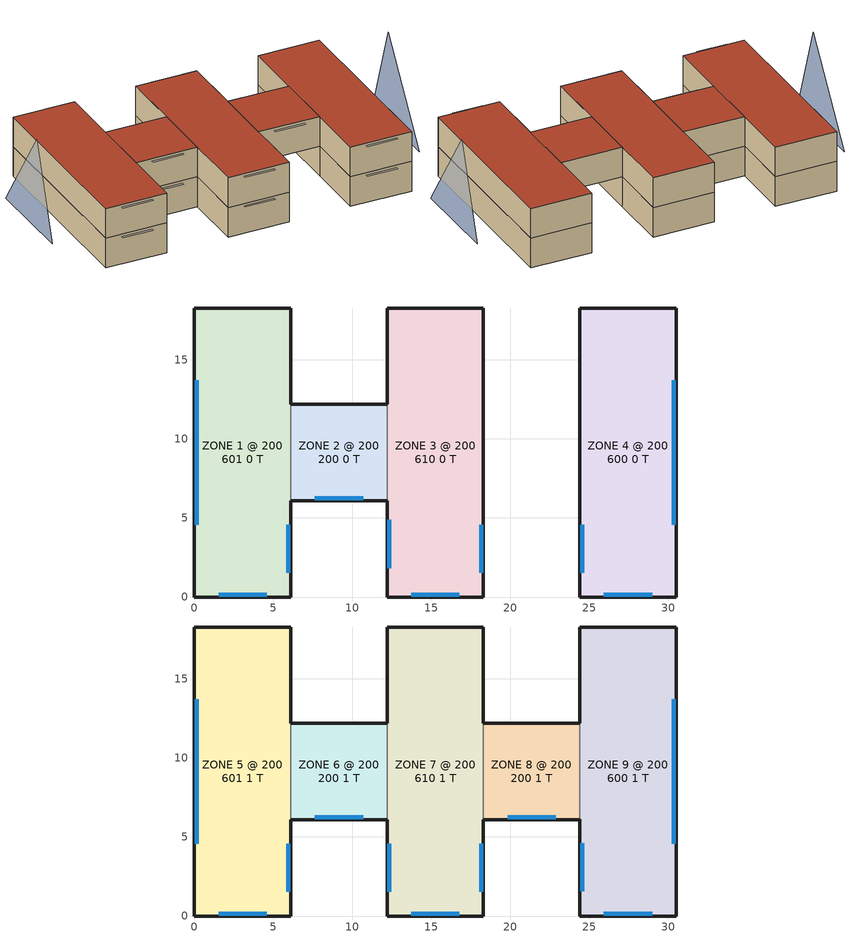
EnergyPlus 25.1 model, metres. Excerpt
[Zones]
ZONE 1 @ 200 601 0 T
 floor ground (SLAB FLOOR): 6.1,0 0,0 0,18.29 6.1,18.29 z0
 wall outside (EXTERIOR): 6.1,12.19 6.1,18.29 0,18.29 0,0 6.1,0 6.1,6.1 z0:3.05
 wall to ZONE 2 @ 200 200 0 T (INTERIOR): 6.1,6.1 6.1,12.19 z0:3.05
 window (SINGLE PANE HW WINDOW): 1.52,0.15 4.57,0.15 / 5.94,1.52 5.94,4.57 / 0.15,13.72 0.15,4.57 z0.3:2.74
ZONE 2 @ 200 200 0 T
 floor ground (SLAB FLOOR): 12.19,6.1 6.1,6.1 6.1,12.19 12.19,12.19 z0
 wall outside (EXTERIOR): 6.1,6.1 12.19,6.1 / 12.19,12.19 6.1,12.19 z0:3.05
 wall to ZONE 3 @ 200 610 0 T (INTERIOR): 12.19,6.1 12.19,12.19 z0:3.05
 window (SINGLE PANE HW WINDOW): 7.62,6.25 10.67,6.25 z0.3:2.74
ZONE 3 @ 200 610 0 T
 floor ground (SLAB FLOOR): 18.29,0 12.19,0 12.19,18.29 18.29,18.29 z0
 wall outside (EXTERIOR): 12.19,6.1 12.19,0 18.29,0 18.29,6.1 18.29,12.19 18.29,18.29 12.19,18.29 12.19,12.19 z0:3.05
 window (SINGLE PANE HW WINDOW): 13.72,0.15 16.76,0.15 / 18.14,1.52 18.14,4.57 / 12.34,4.88 12.34,1.83 z0.3:2.74
ZONE 4 @ 200 600 0 T
 floor ground (SLAB FLOOR): 30.48,0 24.38,0 24.38,18.29 30.48,18.29 z0
 wall outside (EXTERIOR): 24.38,0 30.48,0 30.48,18.29 24.38,18.29 24.38,12.19 24.38,6.1 24.38,0 z0:3.05
 window (SINGLE PANE HW WINDOW): 25.91,0.15 28.96,0.15 / 30.33,4.57 30.33,13.72 / 24.54,4.57 24.54,1.52 z0.3:2.74
ZONE 5 @ 200 601 1 T
 floor to ZONE 1 @ 200 601 0 T (FLOOR): 6.1,0 0,0 0,18.29 6.1,18.29 z3.05
 wall outside (EXTERIOR): 6.1,12.19 6.1,18.29 0,18.29 0,0 6.1,0 6.1,6.1 z3.05:6.1
 wall to ZONE 6 @ 200 200 1 T (INTERIOR): 6.1,6.1 6.1,12.19 z3.05:6.1
 window (SINGLE PANE HW WINDOW): 1.52,0.15 4.57,0.15 / 5.94,1.52 5.94,4.57 / 0.15,13.72 0.15,4.57 z3.35:5.79
 roof outside (ROOF31): 0,18.29 0,0 6.1,0 6.1,18.29 z6.1
ZONE 6 @ 200 200 1 T
 floor to ZONE 2 @ 200 200 0 T (FLOOR): 12.19,6.1 6.1,6.1 6.1,12.19 12.19,12.19 z3.05
 wall outside (EXTERIOR): 6.1,6.1 12.19,6.1 / 12.19,12.19 6.1,12.19 z3.05:6.1
 wall to ZONE 7 @ 200 610 1 T (INTERIOR): 12.19,6.1 12.19,12.19 z3.05:6.1
 window (SINGLE PANE HW WINDOW): 7.62,6.25 10.67,6.25 z3.35:5.79
 roof outside (ROOF31): 6.1,12.19 6.1,6.1 12.19,6.1 12.19,12.19 z6.1
ZONE 7 @ 200 610 1 T
 floor to ZONE 3 @ 200 610 0 T (FLOOR): 18.29,0 12.19,0 12.19,18.29 18.29,18.29 z3.05
 wall outside (EXTERIOR): 18.29,12.19 18.29,18.29 12.19,18.29 12.19,12.19 / 12.19,6.1 12.19,0 18.29,0 18.29,6.1 z3.05:6.1
 wall to ZONE 8 @ 200 200 1 T (INTERIOR): 18.29,6.1 18.29,12.19 z3.05:6.1
 window (SINGLE PANE HW WINDOW): 13.72,0.15 16.76,0.15 / 18.14,1.52 18.14,4.57 / 12.34,4.57 12.34,1.52 z3.35:5.79
 roof outside (ROOF31): 12.19,18.29 12.19,0 18.29,0 18.29,18.29 z6.1
ZONE 8 @ 200 200 1 T
 floor outside (FLOOR32): 24.38,6.1 18.29,6.1 18.29,12.19 24.38,12.19 z3.05
 wall outside (EXTERIOR): 18.29,6.1 24.38,6.1 / 24.38,12.19 18.29,12.19 z3.05:6.1
 wall to ZONE 9 @ 200 600 1 T (INTERIOR): 24.38,6.1 24.38,12.19 z3.05:6.1
 window (SINGLE PANE HW WINDOW): 19.81,6.25 22.86,6.25 z3.35:5.79
 roof outside (ROOF31): 18.29,12.19 18.29,6.1 24.38,6.1 24.38,12.19 z6.1
ZONE 9 @ 200 600 1 T
 floor to ZONE 4 @ 200 600 0 T (FLOOR): 30.48,0 24.38,0 24.38,18.29 30.48,18.29 z3.05
 wall outside (EXTERIOR): 24.38,6.13 24.38,0 30.48,0 30.48,18.29 24.38,18.29 24.38,12.19 z3.05:6.1
 window (SINGLE PANE HW WINDOW): 25.91,0.15 28.96,0.15 / 30.33,4.57 30.33,13.72 / 24.54,4.6 24.54,1.55 z3.35:5.79
 roof outside (ROOF31): 24.38,18.29 24.38,0 30.48,0 30.48,18.29 z6.1
shading: 33.53,10.67,10.06 33.53,13.72,0.91 33.53,4.57,0.91; -3.05,7.62,10.06 -3.05,4.57,0.91 -3.05,13.72,0.91; 1.52,-0.3 1.52,0 4.57,0 4.57,-0.3 z2.87; 7.62,5.79 7.62,6.1 10.67,6.1 10.67,5.79 z2.87; 13.72,-0.3 13.72,0 16.76,0 16.76,-0.3 z2.87; 25.91,-0.3 25.91,0 28.96,0 28.96,-0.3 z2.87; 1.52,-0.3 1.52,0 4.57,0 4.57,-0.3 z5.91; 7.62,5.79 7.62,6.1 10.67,6.1 10.67,5.79 z5.91; 13.72,-0.3 13.72,0 16.76,0 16.76,-0.3 z5.91; 19.81,5.79 19.81,6.1 22.86,6.1 22.86,5.79 z5.88; 25.91,-0.3 25.91,0 28.96,0 28.96,-0.3 z5.91
[Building]
BUILDING WITH MANY SHADING EFFECTS: Loads convergence tolerance value=0.04; Maximum number of warmup days=25; Minimum number of warmup days=6; North axis=0; Solar distribution=FullInteriorAndExterior; Temperature convergence tolerance value=0.4; Terrain=Suburbs
[Site:GroundTemperature:BuildingSurface]
19.97, 19.99, 20.03, 20.03, 19.88, 19.7, 19.61, 20.05, 19.99, 19.98, 20.08, 20.05
[Site:Location]
PHOENIX_AZ_USA_WMO_722780: Elevation=339; Latitude=33.42; Longitude=-112.02; Time zone=-7
[SizingPeriod:DesignDay] Barometric pressure=97318; Day of month=21; Daylight saving time indicator=No; Humidity condition type=WetBulb; Rain indicator=No; Sky clearness=1; Snow indicator=No; Solar model indicator=ASHRAEClearSky
Name | Daily dry bulb temperature range | Day type | Maximum dry bulb temperature | Month | Wetbulb or dewpoint at maximum dry bulb | Wind direction | Wind speed
PHOENIX Ann Clg .4% Condns DB=>MWB | 12.3 | SummerDesignDay | 43.4 | 7 | 21.1 | 270 | 4.1
PHOENIX Ann Htg 99.6% Condns DB with Sun | 0 | WinterDesignDay | 2.9 | 12 | 2.9 | 120 | 2
[Construction]
EXTERIOR: A2 - 4 IN DENSE FACE BRICK, B3 - 2 IN INSULATION, C2 - 4 IN LW CONCRETE BLOCK, E1 - 3 / 4 IN PLASTER OR GYP BOARD
FLOOR: E5 - ACOUSTIC TILE, E4 - CEILING AIRSPACE, C5 - 4 IN HW CONCRETE
FLOOR32: C5 - 4 IN HW CONCRETE
INTERIOR: C7 - 8 IN LW CONCRETE BLOCK
ROOF31: E2 - 1 / 2 IN SLAG OR STONE, E3 - 3 / 8 IN FELT AND MEMBRANE, B6 - 2 IN DENSE INSULATION, C12 - 2 IN HW CONCRETE
SINGLE PANE HW WINDOW: GLASS - CLEAR PLATE 1 / 4 IN
SLAB FLOOR: CONCRETE - SAND AND GRAVEL 4 IN
[Material] Thermal absorptance=0.9
Name | Conductivity | Density | Roughness | Solar absorptance | Specific heat | Thickness | Visible absorptance
A2 - 4 IN DENSE FACE BRICK | 1.245296 | 2082.4 | Rough | 0.93 | 920.48 | 0.101498 | 0.93
B3 - 2 IN INSULATION | 0.0432394 | 32.03693 | VeryRough | 0.5 | 836.8 | 0.0509016 | 0.5
B6 - 2 IN DENSE INSULATION | 0.0432394 | 91.30524 | VeryRough | 0.5 | 836.8 | 0.0509016 | 0.5
C2 - 4 IN LW CONCRETE BLOCK | 0.380507 | 608.7016 | MediumRough | 0.65 | 836.8 | 0.101498 | 0.65
C5 - 4 IN HW CONCRETE | 1.729577 | 2242.585 | MediumRough | 0.65 | 836.8 | 0.101498 | 0.65
C7 - 8 IN LW CONCRETE BLOCK | 0.570761 | 608.7016 | Rough | 0.65 | 836.8 | 0.203302 | 0.65
C12 - 2 IN HW CONCRETE | 1.729577 | 2242.585 | MediumRough | 0.65 | 836.8 | 0.0509016 | 0.65
CONCRETE - SAND AND GRAVEL 4 IN | 1.729577 | 2242.585 | MediumRough | 0.6 | 836.8 | 0.101498 | 0.6
E1 - 3 / 4 IN PLASTER OR GYP BOARD | 0.726422 | 1601.846 | Smooth | 0.92 | 836.8 | 0.01905 | 0.92
E2 - 1 / 2 IN SLAG OR STONE | 1.435549 | 881.0155 | Rough | 0.55 | 1673.6 | 0.0127102 | 0.55
E3 - 3 / 8 IN FELT AND MEMBRANE | 0.190253 | 1121.292 | Rough | 0.75 | 1673.6 | 0.00954024 | 0.75
E5 - ACOUSTIC TILE | 0.0605352 | 480.5539 | MediumSmooth | 0.32 | 836.8 | 0.01905 | 0.32
[Material:AirGap]
E4 - CEILING AIRSPACE: Thermal resistance=0.176228
[WindowMaterial:Glazing]
GLASS - CLEAR PLATE 1 / 4 IN: Back side infrared hemispherical emissivity=0.84; Back side solar reflectance at normal incidence=0.071; Back side visible reflectance at normal incidence=0.08; Conductivity=0.9; Front side infrared hemispherical emissivity=0.84; Front side solar reflectance at normal incidence=0.071; Front side visible reflectance at normal incidence=0.08; Infrared transmittance at normal incidence=0; Optical data type=SpectralAverage; Solar transmittance at normal incidence=0.775; Thickness=0.006; Visible transmittance at normal incidence=0.881
[SurfaceProperty:LocalEnvironment]
Name | Exterior surface | Sunlit fraction schedule
LocEnv:EAST SIDE TREE | EAST SIDE TREE | ExtShadingSch:EAST SIDE TREE
LocEnv:WEST SIDE TREE | WEST SIDE TREE | ExtShadingSch:WEST SIDE TREE
LocEnv:ZN001:FLR001 | ZN001:FLR001 | ExtShadingSch:ZN001:FLR001
LocEnv:ZN001:ROOF001 | ZN001:ROOF001 | ExtShadingSch:ZN001:ROOF001
LocEnv:ZN001:WALL001 | ZN001:WALL001 | ExtShadingSch:ZN001:WALL001
LocEnv:ZN001:WALL001:SHADE001 | ZN001:WALL001:SHADE001 | ExtShadingSch:ZN001:WALL001:SHADE001
LocEnv:ZN001:WALL001:WIN001 | ZN001:WALL001:WIN001 | ExtShadingSch:ZN001:WALL001:WIN001
LocEnv:ZN001:WALL002 | ZN001:WALL002 | ExtShadingSch:ZN001:WALL002
LocEnv:ZN001:WALL002:WIN001 | ZN001:WALL002:WIN001 | ExtShadingSch:ZN001:WALL002:WIN001
LocEnv:ZN001:WALL003 | ZN001:WALL003 | ExtShadingSch:ZN001:WALL003
LocEnv:ZN001:WALL004 | ZN001:WALL004 | ExtShadingSch:ZN001:WALL004
LocEnv:ZN001:WALL005 | ZN001:WALL005 | ExtShadingSch:ZN001:WALL005
LocEnv:ZN001:WALL005:WIN001 | ZN001:WALL005:WIN001 | ExtShadingSch:ZN001:WALL005:WIN001
LocEnv:ZN001:WALL006 | ZN001:WALL006 | ExtShadingSch:ZN001:WALL006
LocEnv:ZN002:FLR001 | ZN002:FLR001 | ExtShadingSch:ZN002:FLR001
LocEnv:ZN002:ROOF001 | ZN002:ROOF001 | ExtShadingSch:ZN002:ROOF001
LocEnv:ZN002:WALL001 | ZN002:WALL001 | ExtShadingSch:ZN002:WALL001
LocEnv:ZN002:WALL001:SHADE001 | ZN002:WALL001:SHADE001 | ExtShadingSch:ZN002:WALL001:SHADE001
LocEnv:ZN002:WALL001:WIN001 | ZN002:WALL001:WIN001 | ExtShadingSch:ZN002:WALL001:WIN001
LocEnv:ZN002:WALL002 | ZN002:WALL002 | ExtShadingSch:ZN002:WALL002
LocEnv:ZN002:WALL003 | ZN002:WALL003 | ExtShadingSch:ZN002:WALL003
LocEnv:ZN002:WALL004 | ZN002:WALL004 | ExtShadingSch:ZN002:WALL004
LocEnv:ZN003:FLR001 | ZN003:FLR001 | ExtShadingSch:ZN003:FLR001
LocEnv:ZN003:ROOF001 | ZN003:ROOF001 | ExtShadingSch:ZN003:ROOF001
LocEnv:ZN003:WALL001 | ZN003:WALL001 | ExtShadingSch:ZN003:WALL001
LocEnv:ZN003:WALL001:SHADE001 | ZN003:WALL001:SHADE001 | ExtShadingSch:ZN003:WALL001:SHADE001
LocEnv:ZN003:WALL001:WIN001 | ZN003:WALL001:WIN001 | ExtShadingSch:ZN003:WALL001:WIN001
LocEnv:ZN003:WALL002 | ZN003:WALL002 | ExtShadingSch:ZN003:WALL002
LocEnv:ZN003:WALL002:WIN001 | ZN003:WALL002:WIN001 | ExtShadingSch:ZN003:WALL002:WIN001
LocEnv:ZN003:WALL003 | ZN003:WALL003 | ExtShadingSch:ZN003:WALL003
LocEnv:ZN003:WALL004 | ZN003:WALL004 | ExtShadingSch:ZN003:WALL004
LocEnv:ZN003:WALL005 | ZN003:WALL005 | ExtShadingSch:ZN003:WALL005
LocEnv:ZN003:WALL006 | ZN003:WALL006 | ExtShadingSch:ZN003:WALL006
LocEnv:ZN003:WALL007 | ZN003:WALL007 | ExtShadingSch:ZN003:WALL007
LocEnv:ZN003:WALL007:WIN001 | ZN003:WALL007:WIN001 | ExtShadingSch:ZN003:WALL007:WIN001
LocEnv:ZN003:WALL008 | ZN003:WALL008 | ExtShadingSch:ZN003:WALL008
LocEnv:ZN004:FLR001 | ZN004:FLR001 | ExtShadingSch:ZN004:FLR001
LocEnv:ZN004:ROOF001 | ZN004:ROOF001 | ExtShadingSch:ZN004:ROOF001
LocEnv:ZN004:WALL001 | ZN004:WALL001 | ExtShadingSch:ZN004:WALL001
LocEnv:ZN004:WALL001:SHADE001 | ZN004:WALL001:SHADE001 | ExtShadingSch:ZN004:WALL001:SHADE001
LocEnv:ZN004:WALL001:WIN001 | ZN004:WALL001:WIN001 | ExtShadingSch:ZN004:WALL001:WIN001
LocEnv:ZN004:WALL002 | ZN004:WALL002 | ExtShadingSch:ZN004:WALL002
LocEnv:ZN004:WALL002:WIN001 | ZN004:WALL002:WIN001 | ExtShadingSch:ZN004:WALL002:WIN001
LocEnv:ZN004:WALL003 | ZN004:WALL003 | ExtShadingSch:ZN004:WALL003
LocEnv:ZN004:WALL004 | ZN004:WALL004 | ExtShadingSch:ZN004:WALL004
LocEnv:ZN004:WALL005 | ZN004:WALL005 | ExtShadingSch:ZN004:WALL005
LocEnv:ZN004:WALL006 | ZN004:WALL006 | ExtShadingSch:ZN004:WALL006
LocEnv:ZN004:WALL006:WIN001 | ZN004:WALL006:WIN001 | ExtShadingSch:ZN004:WALL006:WIN001
LocEnv:ZN005:FLR001 | ZN005:FLR001 | ExtShadingSch:ZN005:FLR001
LocEnv:ZN005:ROOF001 | ZN005:ROOF001 | ExtShadingSch:ZN005:ROOF001
LocEnv:ZN005:WALL001 | ZN005:WALL001 | ExtShadingSch:ZN005:WALL001
LocEnv:ZN005:WALL001:SHADE001 | ZN005:WALL001:SHADE001 | ExtShadingSch:ZN005:WALL001:SHADE001
LocEnv:ZN005:WALL001:WIN001 | ZN005:WALL001:WIN001 | ExtShadingSch:ZN005:WALL001:WIN001
LocEnv:ZN005:WALL002 | ZN005:WALL002 | ExtShadingSch:ZN005:WALL002
LocEnv:ZN005:WALL002:WIN001 | ZN005:WALL002:WIN001 | ExtShadingSch:ZN005:WALL002:WIN001
LocEnv:ZN005:WALL003 | ZN005:WALL003 | ExtShadingSch:ZN005:WALL003
LocEnv:ZN005:WALL004 | ZN005:WALL004 | ExtShadingSch:ZN005:WALL004
LocEnv:ZN005:WALL005 | ZN005:WALL005 | ExtShadingSch:ZN005:WALL005
LocEnv:ZN005:WALL005:WIN001 | ZN005:WALL005:WIN001 | ExtShadingSch:ZN005:WALL005:WIN001
LocEnv:ZN005:WALL006 | ZN005:WALL006 | ExtShadingSch:ZN005:WALL006
LocEnv:ZN006:FLR001 | ZN006:FLR001 | ExtShadingSch:ZN006:FLR001
LocEnv:ZN006:ROOF001 | ZN006:ROOF001 | ExtShadingSch:ZN006:ROOF001
LocEnv:ZN006:WALL001 | ZN006:WALL001 | ExtShadingSch:ZN006:WALL001
LocEnv:ZN006:WALL001:SHADE001 | ZN006:WALL001:SHADE001 | ExtShadingSch:ZN006:WALL001:SHADE001
LocEnv:ZN006:WALL001:WIN001 | ZN006:WALL001:WIN001 | ExtShadingSch:ZN006:WALL001:WIN001
LocEnv:ZN006:WALL002 | ZN006:WALL002 | ExtShadingSch:ZN006:WALL002
LocEnv:ZN006:WALL003 | ZN006:WALL003 | ExtShadingSch:ZN006:WALL003
LocEnv:ZN006:WALL004 | ZN006:WALL004 | ExtShadingSch:ZN006:WALL004
LocEnv:ZN007:FLR001 | ZN007:FLR001 | ExtShadingSch:ZN007:FLR001
LocEnv:ZN007:ROOF001 | ZN007:ROOF001 | ExtShadingSch:ZN007:ROOF001
LocEnv:ZN007:WALL001 | ZN007:WALL001 | ExtShadingSch:ZN007:WALL001
LocEnv:ZN007:WALL001:SHADE001 | ZN007:WALL001:SHADE001 | ExtShadingSch:ZN007:WALL001:SHADE001
LocEnv:ZN007:WALL001:WIN001 | ZN007:WALL001:WIN001 | ExtShadingSch:ZN007:WALL001:WIN001
LocEnv:ZN007:WALL002 | ZN007:WALL002 | ExtShadingSch:ZN007:WALL002
LocEnv:ZN007:WALL002:WIN001 | ZN007:WALL002:WIN001 | ExtShadingSch:ZN007:WALL002:WIN001
LocEnv:ZN007:WALL003 | ZN007:WALL003 | ExtShadingSch:ZN007:WALL003
LocEnv:ZN007:WALL004 | ZN007:WALL004 | ExtShadingSch:ZN007:WALL004
LocEnv:ZN007:WALL005 | ZN007:WALL005 | ExtShadingSch:ZN007:WALL005
LocEnv:ZN007:WALL006 | ZN007:WALL006 | ExtShadingSch:ZN007:WALL006
LocEnv:ZN007:WALL006:WIN001 | ZN007:WALL006:WIN001 | ExtShadingSch:ZN007:WALL006:WIN001
LocEnv:ZN007:WALL007 | ZN007:WALL007 | ExtShadingSch:ZN007:WALL007
LocEnv:ZN007:WALL008 | ZN007:WALL008 | ExtShadingSch:ZN007:WALL008
LocEnv:ZN008:FLR001 | ZN008:FLR001 | ExtShadingSch:ZN008:FLR001
LocEnv:ZN008:ROOF001 | ZN008:ROOF001 | ExtShadingSch:ZN008:ROOF001
LocEnv:ZN008:WALL001 | ZN008:WALL001 | ExtShadingSch:ZN008:WALL001
LocEnv:ZN008:WALL001:SHADE001 | ZN008:WALL001:SHADE001 | ExtShadingSch:ZN008:WALL001:SHADE001
LocEnv:ZN008:WALL001:WIN001 | ZN008:WALL001:WIN001 | ExtShadingSch:ZN008:WALL001:WIN001
LocEnv:ZN008:WALL002 | ZN008:WALL002 | ExtShadingSch:ZN008:WALL002
LocEnv:ZN008:WALL003 | ZN008:WALL003 | ExtShadingSch:ZN008:WALL003
LocEnv:ZN008:WALL004 | ZN008:WALL004 | ExtShadingSch:ZN008:WALL004
LocEnv:ZN009:FLR001 | ZN009:FLR001 | ExtShadingSch:ZN009:FLR001
LocEnv:ZN009:ROOF001 | ZN009:ROOF001 | ExtShadingSch:ZN009:ROOF001
LocEnv:ZN009:WALL001 | ZN009:WALL001 | ExtShadingSch:ZN009:WALL001
LocEnv:ZN009:WALL001:SHADE001 | ZN009:WALL001:SHADE001 | ExtShadingSch:ZN009:WALL001:SHADE001
LocEnv:ZN009:WALL001:WIN001 | ZN009:WALL001:WIN001 | ExtShadingSch:ZN009:WALL001:WIN001
LocEnv:ZN009:WALL002 | ZN009:WALL002 | ExtShadingSch:ZN009:WALL002
LocEnv:ZN009:WALL002:WIN001 | ZN009:WALL002:WIN001 | ExtShadingSch:ZN009:WALL002:WIN001
LocEnv:ZN009:WALL003 | ZN009:WALL003 | ExtShadingSch:ZN009:WALL003
LocEnv:ZN009:WALL004 | ZN009:WALL004 | ExtShadingSch:ZN009:WALL004
LocEnv:ZN009:WALL005 | ZN009:WALL005 | ExtShadingSch:ZN009:WALL005
LocEnv:ZN009:WALL005:WIN001 | ZN009:WALL005:WIN001 | ExtShadingSch:ZN009:WALL005:WIN001
LocEnv:ZN009:WALL006 | ZN009:WALL006 | ExtShadingSch:ZN009:WALL006
[ThermostatSetpoint:DualSetpoint]
Name | Cooling setpoint temperature schedule | Heating setpoint temperature schedule
ZONE 1 @ 200 601 0 T SETPOINTS | ZONE 1 @ 200 601 0 T Cooling Setpoints | ZONE 1 @ 200 601 0 T Heating Setpoints
ZONE 2 @ 200 200 0 T SETPOINTS | ZONE 2 @ 200 200 0 T Cooling Setpoints | ZONE 2 @ 200 200 0 T Heating Setpoints
ZONE 3 @ 200 610 0 T SETPOINTS | ZONE 3 @ 200 610 0 T Cooling Setpoints | ZONE 3 @ 200 610 0 T Heating Setpoints
ZONE 4 @ 200 600 0 T SETPOINTS | ZONE 4 @ 200 600 0 T Cooling Setpoints | ZONE 4 @ 200 600 0 T Heating Setpoints
ZONE 5 @ 200 601 1 T SETPOINTS | ZONE 5 @ 200 601 1 T Cooling Setpoints | ZONE 5 @ 200 601 1 T Heating Setpoints
ZONE 6 @ 200 200 1 T SETPOINTS | ZONE 6 @ 200 200 1 T Cooling Setpoints | ZONE 6 @ 200 200 1 T Heating Setpoints
ZONE 7 @ 200 610 1 T SETPOINTS | ZONE 7 @ 200 610 1 T Cooling Setpoints | ZONE 7 @ 200 610 1 T Heating Setpoints
ZONE 8 @ 200 200 1 T SETPOINTS | ZONE 8 @ 200 200 1 T Cooling Setpoints | ZONE 8 @ 200 200 1 T Heating Setpoints
ZONE 9 @ 200 600 1 T SETPOINTS | ZONE 9 @ 200 600 1 T Cooling Setpoints | ZONE 9 @ 200 600 1 T Heating Setpoints
[Zone] Ceiling height=Autocalculate; Multiplier=1; Type=1; Volume=Autocalculate
ZONE 1 @ 200 601 0 T; ZONE 2 @ 200 200 0 T; ZONE 3 @ 200 610 0 T; ZONE 4 @ 200 600 0 T; ZONE 5 @ 200 601 1 T; ZONE 6 @ 200 200 1 T; ZONE 7 @ 200 610 1 T; ZONE 8 @ 200 200 1 T; ZONE 9 @ 200 600 1 T
[ZoneControl:Thermostat] Control type schedule=Zone Control Type Schedule
Name | Zone or zonelist | Control 1
ZONE 1 @ 200 601 0 T CONTROLS | ZONE 1 @ 200 601 0 T | ZONE 1 @ 200 601 0 T SETPOINTS
ZONE 2 @ 200 200 0 T CONTROLS | ZONE 2 @ 200 200 0 T | ZONE 2 @ 200 200 0 T SETPOINTS
ZONE 3 @ 200 610 0 T CONTROLS | ZONE 3 @ 200 610 0 T | ZONE 3 @ 200 610 0 T SETPOINTS
ZONE 4 @ 200 600 0 T CONTROLS | ZONE 4 @ 200 600 0 T | ZONE 4 @ 200 600 0 T SETPOINTS
ZONE 5 @ 200 601 1 T CONTROLS | ZONE 5 @ 200 601 1 T | ZONE 5 @ 200 601 1 T SETPOINTS
ZONE 6 @ 200 200 1 T CONTROLS | ZONE 6 @ 200 200 1 T | ZONE 6 @ 200 200 1 T SETPOINTS
ZONE 7 @ 200 610 1 T CONTROLS | ZONE 7 @ 200 610 1 T | ZONE 7 @ 200 610 1 T SETPOINTS
ZONE 8 @ 200 200 1 T CONTROLS | ZONE 8 @ 200 200 1 T | ZONE 8 @ 200 200 1 T SETPOINTS
ZONE 9 @ 200 600 1 T CONTROLS | ZONE 9 @ 200 600 1 T | ZONE 9 @ 200 600 1 T SETPOINTS
[Zone equipment]
ZONE 1 @ 200 601 0 T: ZONE 1 @ 200 601 0 T PURCHASED AIR
ZONE 2 @ 200 200 0 T: ZONE 2 @ 200 200 0 T PURCHASED AIR
ZONE 3 @ 200 610 0 T: ZONE 3 @ 200 610 0 T PURCHASED AIR
ZONE 4 @ 200 600 0 T: ZONE 4 @ 200 600 0 T PURCHASED AIR
ZONE 5 @ 200 601 1 T: ZONE 5 @ 200 601 1 T PURCHASED AIR
ZONE 6 @ 200 200 1 T: ZONE 6 @ 200 200 1 T PURCHASED AIR
ZONE 7 @ 200 610 1 T: ZONE 7 @ 200 610 1 T PURCHASED AIR
ZONE 8 @ 200 200 1 T: ZONE 8 @ 200 200 1 T PURCHASED AIR
ZONE 9 @ 200 600 1 T: ZONE 9 @ 200 600 1 T PURCHASED AIR
[ZoneHVAC:IdealLoadsAirSystem] Cooling limit=NoLimit; Dehumidification control type=ConstantSupplyHumidityRatio; Heating limit=NoLimit; Humidification control type=ConstantSupplyHumidityRatio; Maximum cooling air flow rate=Autosize; Maximum heating air flow rate=Autosize; Maximum heating supply air humidity ratio=0.015; Maximum heating supply air temperature=50; Minimum cooling supply air humidity ratio=0.009; Minimum cooling supply air temperature=13
ZONE 1 @ 200 601 0 T PURCHASED AIR; ZONE 2 @ 200 200 0 T PURCHASED AIR; ZONE 3 @ 200 610 0 T PURCHASED AIR; ZONE 4 @ 200 600 0 T PURCHASED AIR; ZONE 5 @ 200 601 1 T PURCHASED AIR; ZONE 6 @ 200 200 1 T PURCHASED AIR; ZONE 7 @ 200 610 1 T PURCHASED AIR; ZONE 8 @ 200 200 1 T PURCHASED AIR; ZONE 9 @ 200 600 1 T PURCHASED AIR
[ZoneInfiltration:DesignFlowRate] Constant term coefficient=0.606; Design flow rate calculation method=Flow/Zone; Schedule=CONSTANT; Temperature term coefficient=0.03636; Velocity squared term coefficient=0; Velocity term coefficient=0.117717
Name | Design flow rate | Zone or zonelist or space or spacelist
ZONE 1 @ 200 601 0 T Infil 1 | 0.283168 | ZONE 1 @ 200 601 0 T
ZONE 2 @ 200 200 0 T Infil 1 | 0.0943895 | ZONE 2 @ 200 200 0 T
ZONE 3 @ 200 610 0 T Infil 1 | 0.283168 | ZONE 3 @ 200 610 0 T
ZONE 4 @ 200 600 0 T Infil 1 | 0.283168 | ZONE 4 @ 200 600 0 T
ZONE 5 @ 200 601 1 T Infil 1 | 0.283168 | ZONE 5 @ 200 601 1 T
ZONE 6 @ 200 200 1 T Infil 1 | 0.0943895 | ZONE 6 @ 200 200 1 T
ZONE 7 @ 200 610 1 T Infil 1 | 0.283168 | ZONE 7 @ 200 610 1 T
ZONE 8 @ 200 200 1 T Infil 1 | 0.0943895 | ZONE 8 @ 200 200 1 T
ZONE 9 @ 200 600 1 T Infil 1 | 0.283168 | ZONE 9 @ 200 600 1 T
[Schedule:Compact]
CONSTANT: Through: 12/31, For: AllDays, Until: 24:00, 1
ZONE 1 @ 200 601 0 T Cooling Setpoints; ZONE 2 @ 200 200 0 T Cooling Setpoints; ZONE 3 @ 200 610 0 T Cooling Setpoints; ZONE 4 @ 200 600 0 T Cooling Setpoints; ZONE 5 @ 200 601 1 T Cooling Setpoints; ZONE 6 @ 200 200 1 T Cooling Setpoints; ZONE 7 @ 200 610 1 T Cooling Setpoints; ZONE 8 @ 200 200 1 T Cooling Setpoints; ZONE 9 @ 200 600 1 T Cooling Setpoints: Through: 12/31, For: AllDays, Until: 24:00, 25.6
ZONE 1 @ 200 601 0 T Heating Setpoints; ZONE 2 @ 200 200 0 T Heating Setpoints; ZONE 3 @ 200 610 0 T Heating Setpoints; ZONE 4 @ 200 600 0 T Heating Setpoints; ZONE 5 @ 200 601 1 T Heating Setpoints; ZONE 6 @ 200 200 1 T Heating Setpoints; ZONE 7 @ 200 610 1 T Heating Setpoints; ZONE 8 @ 200 200 1 T Heating Setpoints; ZONE 9 @ 200 600 1 T Heating Setpoints: Through: 12/31, For: AllDays, Until: 24:00, 20
Zone Control Type Schedule: Through: 12/31, For: AllDays, Until: 24:00, 4
[Schedule:File] File=SolarShadingTest_Shading_Data.csv; Minutes per item=15; Rows to skip at top=1
Name | Column number
ExtShadingSch:EAST SIDE TREE | 2
ExtShadingSch:WEST SIDE TREE | 4
ExtShadingSch:ZN001:FLR001 | 33
ExtShadingSch:ZN001:ROOF001 | 34
ExtShadingSch:ZN001:WALL001 | 24
ExtShadingSch:ZN001:WALL001:SHADE001 | 6
ExtShadingSch:ZN001:WALL001:WIN001 | 25
ExtShadingSch:ZN001:WALL002 | 26
ExtShadingSch:ZN001:WALL002:WIN001 | 27
ExtShadingSch:ZN001:WALL003 | 28
ExtShadingSch:ZN001:WALL004 | 29
ExtShadingSch:ZN001:WALL005 | 30
ExtShadingSch:ZN001:WALL005:WIN001 | 31
ExtShadingSch:ZN001:WALL006 | 32
ExtShadingSch:ZN002:FLR001 | 40
ExtShadingSch:ZN002:ROOF001 | 41
ExtShadingSch:ZN002:WALL001 | 35
ExtShadingSch:ZN002:WALL001:SHADE001 | 8
ExtShadingSch:ZN002:WALL001:WIN001 | 36
ExtShadingSch:ZN002:WALL002 | 37
ExtShadingSch:ZN002:WALL003 | 38
ExtShadingSch:ZN002:WALL004 | 39
ExtShadingSch:ZN003:FLR001 | 53
ExtShadingSch:ZN003:ROOF001 | 54
ExtShadingSch:ZN003:WALL001 | 42
ExtShadingSch:ZN003:WALL001:SHADE001 | 10
ExtShadingSch:ZN003:WALL001:WIN001 | 43
ExtShadingSch:ZN003:WALL002 | 44
ExtShadingSch:ZN003:WALL002:WIN001 | 45
ExtShadingSch:ZN003:WALL003 | 46
ExtShadingSch:ZN003:WALL004 | 47
ExtShadingSch:ZN003:WALL005 | 48
ExtShadingSch:ZN003:WALL006 | 49
ExtShadingSch:ZN003:WALL007 | 50
ExtShadingSch:ZN003:WALL007:WIN001 | 51
ExtShadingSch:ZN003:WALL008 | 52
ExtShadingSch:ZN004:FLR001 | 64
ExtShadingSch:ZN004:ROOF001 | 65
ExtShadingSch:ZN004:WALL001 | 55
ExtShadingSch:ZN004:WALL001:SHADE001 | 12
ExtShadingSch:ZN004:WALL001:WIN001 | 56
ExtShadingSch:ZN004:WALL002 | 57
ExtShadingSch:ZN004:WALL002:WIN001 | 58
ExtShadingSch:ZN004:WALL003 | 59
ExtShadingSch:ZN004:WALL004 | 60
ExtShadingSch:ZN004:WALL005 | 61
ExtShadingSch:ZN004:WALL006 | 62
ExtShadingSch:ZN004:WALL006:WIN001 | 63
ExtShadingSch:ZN005:FLR001 | 75
ExtShadingSch:ZN005:ROOF001 | 76
ExtShadingSch:ZN005:WALL001 | 66
ExtShadingSch:ZN005:WALL001:SHADE001 | 14
ExtShadingSch:ZN005:WALL001:WIN001 | 67
ExtShadingSch:ZN005:WALL002 | 68
ExtShadingSch:ZN005:WALL002:WIN001 | 69
ExtShadingSch:ZN005:WALL003 | 70
ExtShadingSch:ZN005:WALL004 | 71
ExtShadingSch:ZN005:WALL005 | 72
ExtShadingSch:ZN005:WALL005:WIN001 | 73
ExtShadingSch:ZN005:WALL006 | 74
ExtShadingSch:ZN006:FLR001 | 82
ExtShadingSch:ZN006:ROOF001 | 83
ExtShadingSch:ZN006:WALL001 | 77
ExtShadingSch:ZN006:WALL001:SHADE001 | 16
ExtShadingSch:ZN006:WALL001:WIN001 | 78
ExtShadingSch:ZN006:WALL002 | 79
ExtShadingSch:ZN006:WALL003 | 80
ExtShadingSch:ZN006:WALL004 | 81
ExtShadingSch:ZN007:FLR001 | 95
ExtShadingSch:ZN007:ROOF001 | 96
ExtShadingSch:ZN007:WALL001 | 84
ExtShadingSch:ZN007:WALL001:SHADE001 | 18
ExtShadingSch:ZN007:WALL001:WIN001 | 85
ExtShadingSch:ZN007:WALL002 | 86
ExtShadingSch:ZN007:WALL002:WIN001 | 87
ExtShadingSch:ZN007:WALL003 | 88
ExtShadingSch:ZN007:WALL004 | 89
ExtShadingSch:ZN007:WALL005 | 90
ExtShadingSch:ZN007:WALL006 | 91
ExtShadingSch:ZN007:WALL006:WIN001 | 92
ExtShadingSch:ZN007:WALL007 | 93
ExtShadingSch:ZN007:WALL008 | 94
ExtShadingSch:ZN008:FLR001 | 102
ExtShadingSch:ZN008:ROOF001 | 103
ExtShadingSch:ZN008:WALL001 | 97
ExtShadingSch:ZN008:WALL001:SHADE001 | 20
ExtShadingSch:ZN008:WALL001:WIN001 | 98
ExtShadingSch:ZN008:WALL002 | 99
ExtShadingSch:ZN008:WALL003 | 100
ExtShadingSch:ZN008:WALL004 | 101
ExtShadingSch:ZN009:FLR001 | 113
ExtShadingSch:ZN009:ROOF001 | 114
ExtShadingSch:ZN009:WALL001 | 104
ExtShadingSch:ZN009:WALL001:SHADE001 | 22
ExtShadingSch:ZN009:WALL001:WIN001 | 105
ExtShadingSch:ZN009:WALL002 | 106
ExtShadingSch:ZN009:WALL002:WIN001 | 107
ExtShadingSch:ZN009:WALL003 | 108
ExtShadingSch:ZN009:WALL004 | 109
ExtShadingSch:ZN009:WALL005 | 110
ExtShadingSch:ZN009:WALL005:WIN001 | 111
ExtShadingSch:ZN009:WALL006 | 112
